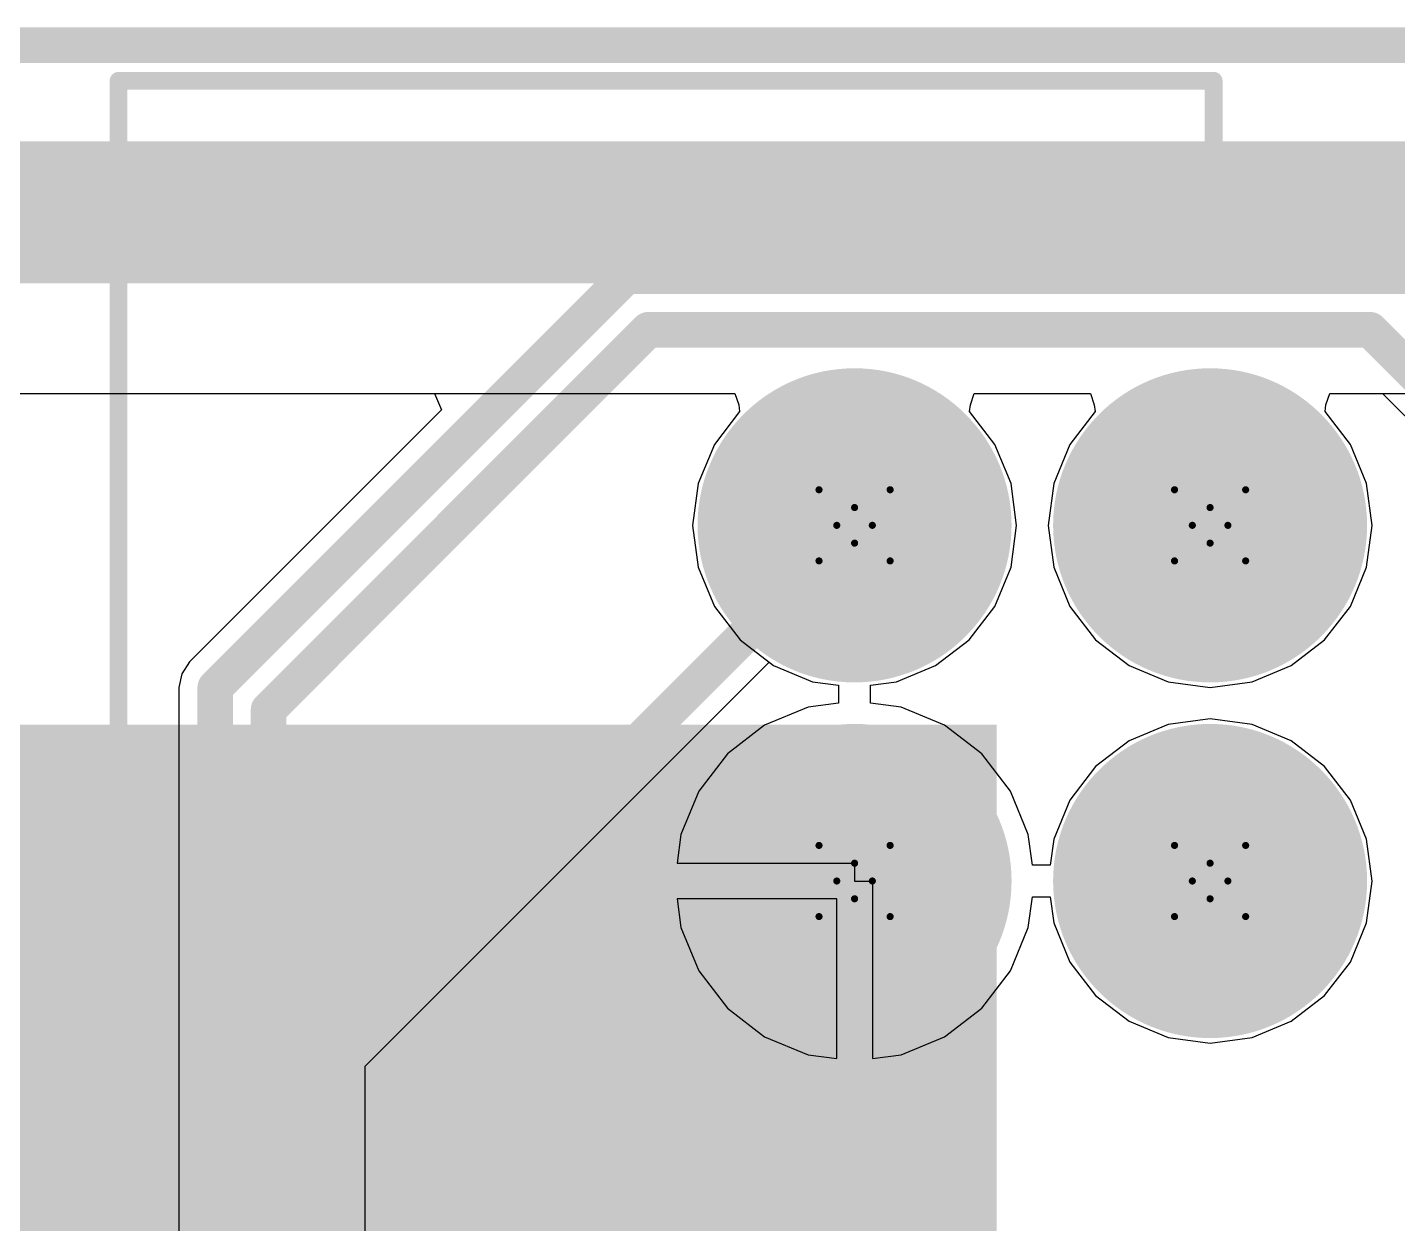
# Model space of a CAD drawing. Header units: inches. Extents: x -0.3 to 9.9, y -0.4 to 5.
# Drawn here: x 3.3032 to 3.6886, y 2.4366 to 2.7729 of the extents above; entities that cross this region are included whole.
import ezdxf

# ---------------------------------------------------------------- set-up
doc = ezdxf.new("R2010")
doc.units = ezdxf.units.IN
doc.header["$MEASUREMENT"] = 0
for name, color, linetype in [('Board Outline', 216, 'Continuous'), ('Bottom Layer', 5, 'Continuous'), ('Bottom Solder', 6, 'Continuous'), ('Drill Drawing', 1, 'Continuous'), ('Multi-Layer', 9, 'Continuous'), ('Pad Holes', 156, 'Continuous'), ('Top Layer', 1, 'Continuous'), ('Top Overlay', 2, 'Continuous'), ('Top Solder', 216, 'Continuous')]:
    doc.layers.add(name, color=color, linetype=linetype)

# ---------------------------------------------------------------- blocks, each defined once
blk = doc.blocks.new('BH254V_10P_123')
at = {"layer": 'Bottom Layer'}
h = blk.add_hatch(color=5, dxfattribs=at)
edge = h.paths.add_edge_path()
edge.add_arc((0.1, 0.05), 0.04016, 0, 360)
h = blk.add_hatch(color=5, dxfattribs=at)
edge = h.paths.add_edge_path()
edge.add_arc((0.2, 0.05), 0.04016, 0, 360)
h = blk.add_hatch(color=5, dxfattribs=at)
edge = h.paths.add_edge_path()
edge.add_arc((0.1, -0.05), 0.04016, 0, 360)
h = blk.add_hatch(color=5, dxfattribs=at)
edge = h.paths.add_edge_path()
edge.add_arc((0.2, -0.05), 0.04016, 0, 360)
at = {"layer": 'Bottom Solder'}
h = blk.add_hatch(color=6, dxfattribs=at)
edge = h.paths.add_edge_path()
edge.add_arc((0.1, 0.05), 0.04416, 0, 360)
h = blk.add_hatch(color=6, dxfattribs=at)
edge = h.paths.add_edge_path()
edge.add_arc((0.2, 0.05), 0.04416, 0, 360)
h = blk.add_hatch(color=6, dxfattribs=at)
edge = h.paths.add_edge_path()
edge.add_arc((0.1, -0.05), 0.04416, 0, 360)
h = blk.add_hatch(color=6, dxfattribs=at)
edge = h.paths.add_edge_path()
edge.add_arc((0.2, -0.05), 0.04416, 0, 360)
at = {"layer": 'Multi-Layer'}
h = blk.add_hatch(color=9, dxfattribs=at)
edge = h.paths.add_edge_path()
edge.add_arc((0.1, 0.05), 0.04016, 0, 360)
h = blk.add_hatch(color=9, dxfattribs=at)
edge = h.paths.add_edge_path()
edge.add_arc((0.2, 0.05), 0.04016, 0, 360)
h = blk.add_hatch(color=9, dxfattribs=at)
edge = h.paths.add_edge_path()
edge.add_arc((0.1, -0.05), 0.04016, 0, 360)
h = blk.add_hatch(color=9, dxfattribs=at)
edge = h.paths.add_edge_path()
edge.add_arc((0.2, -0.05), 0.04016, 0, 360)
at = {"layer": 'Pad Holes'}
h = blk.add_hatch(color=7, dxfattribs=at)
edge = h.paths.add_edge_path()
edge.add_arc((0.1, 0.05), 0.02008, 0, 360)
h = blk.add_hatch(color=7, dxfattribs=at)
edge = h.paths.add_edge_path()
edge.add_arc((0.2, 0.05), 0.02008, 0, 360)
h = blk.add_hatch(color=7, dxfattribs=at)
edge = h.paths.add_edge_path()
edge.add_arc((0.1, -0.05), 0.02008, 0, 360)
h = blk.add_hatch(color=7, dxfattribs=at)
edge = h.paths.add_edge_path()
edge.add_arc((0.2, -0.05), 0.02008, 0, 360)
at = {"layer": 'Top Layer'}
h = blk.add_hatch(color=1, dxfattribs=at)
edge = h.paths.add_edge_path()
edge.add_arc((0.1, 0.05), 0.04016, 0, 360)
h = blk.add_hatch(color=1, dxfattribs=at)
edge = h.paths.add_edge_path()
edge.add_arc((0.2, 0.05), 0.04016, 0, 360)
h = blk.add_hatch(color=1, dxfattribs=at)
edge = h.paths.add_edge_path()
edge.add_arc((0.1, -0.05), 0.04016, 0, 360)
h = blk.add_hatch(color=1, dxfattribs=at)
edge = h.paths.add_edge_path()
edge.add_arc((0.2, -0.05), 0.04016, 0, 360)
at = {"layer": 'Top Solder'}
h = blk.add_hatch(color=216, dxfattribs=at)
edge = h.paths.add_edge_path()
edge.add_arc((0.1, 0.05), 0.04416, 0, 360)
h = blk.add_hatch(color=216, dxfattribs=at)
edge = h.paths.add_edge_path()
edge.add_arc((0.2, 0.05), 0.04416, 0, 360)
h = blk.add_hatch(color=216, dxfattribs=at)
edge = h.paths.add_edge_path()
edge.add_arc((0.1, -0.05), 0.04416, 0, 360)
h = blk.add_hatch(color=216, dxfattribs=at)
edge = h.paths.add_edge_path()
edge.add_arc((0.2, -0.05), 0.04416, 0, 360)
at = {"layer": 'Top Overlay'}
for points in [[(0.407, 0.176, 0.005, 0.005, 0), (0.407, -0.175, 0.005, 0.005, 0)], [(0.099, -0.142, 0.005, 0.005, 0), (-0.1, -0.142, 0.005, 0.005, 0)], [(0.099, -0.142, 0.005, 0.005, 0), (0.099, -0.175, 0.005, 0.005, 0)], [(0.407, -0.175, 0.005, 0.005, 0), (0.099, -0.175, 0.005, 0.005, 0)]]:
    blk.add_lwpolyline(points, format="xyseb", dxfattribs=at)
for points in [[(0.09775, -0.142, 0.0025, 0.0025, 1), (0.10025, -0.142, 0.0025, 0.0025, 1)], [(0.09775, -0.142, 0.0025, 0.0025, 1), (0.10025, -0.142, 0.0025, 0.0025, 1)], [(0.09775, -0.175, 0.0025, 0.0025, 1), (0.10025, -0.175, 0.0025, 0.0025, 1)], [(0.09775, -0.175, 0.0025, 0.0025, 1), (0.10025, -0.175, 0.0025, 0.0025, 1)], [(0.40575, -0.175, 0.0025, 0.0025, 1), (0.40825, -0.175, 0.0025, 0.0025, 1)], [(0.40575, -0.175, 0.0025, 0.0025, 1), (0.40825, -0.175, 0.0025, 0.0025, 1)]]:
    blk.add_lwpolyline(points, format="xyseb", close=True, dxfattribs=at)

msp = doc.modelspace()

# ---------------------------------------------------------------- hatches: boundary and pattern name
at = {"layer": 'Top Layer'}
msp.add_hatch(color=1, dxfattribs=at).paths.add_polyline_path([(3.018, 2.054), (3.57582, 2.054), (3.57582, 2.57695), (3.018, 2.57695)])

# ---------------------------------------------------------------- linework, layer by layer
at = {"layer": 'Board Outline'}
msp.add_lwpolyline([(-0.11718, 2.76795, 0.01, 0.01, 0), (4.62523, 2.76795, 0.01, 0.01, 0)], format="xyseb", dxfattribs=at)
at = {"layer": 'Bottom Layer'}
for p, q in [((1.47906, 2.67), (3.41771, 2.67)), ((3.41771, 2.67), (3.41962, 2.66538)), ((3.56841, 2.66682), (3.56949, 2.67)), ((3.56949, 2.67), (3.60215, 2.67)), ((3.60215, 2.67), (3.60323, 2.66682)), ((3.66841, 2.66682), (3.66949, 2.67)), ((3.66949, 2.67), (3.68435, 2.67)), ((3.68435, 2.67), (3.69736, 2.657)), ((3.41962, 2.66538), (3.34879, 2.59455)), ((3.56815, 2.665), (3.56841, 2.66682)), ((3.57527, 2.65572), (3.56815, 2.665)), ((3.6035, 2.665), (3.59638, 2.65572)), ((3.60323, 2.66682), (3.6035, 2.665)), ((3.66815, 2.665), (3.66841, 2.66682)), ((3.67527, 2.65572), (3.66815, 2.665)), ((3.57982, 2.64474), (3.57527, 2.65572)), ((3.59638, 2.65572), (3.59183, 2.64474)), ((3.67982, 2.64474), (3.67527, 2.65572)), ((3.58137, 2.63295), (3.57982, 2.64474)), ((3.59183, 2.64474), (3.59028, 2.63295)), ((3.68137, 2.63295), (3.67982, 2.64474)), ((3.57982, 2.62116), (3.58137, 2.63295)), ((3.59028, 2.63295), (3.59183, 2.62116)), ((3.67982, 2.62116), (3.68137, 2.63295)), ((3.57527, 2.61017), (3.57982, 2.62116)), ((3.59183, 2.62116), (3.59638, 2.61017)), ((3.67527, 2.61017), (3.67982, 2.62116)), ((3.56803, 2.60074), (3.57527, 2.61017)), ((3.59638, 2.61017), (3.60362, 2.60074)), ((3.66803, 2.60074), (3.67527, 2.61017)), ((3.5586, 2.5935), (3.56803, 2.60074)), ((3.60362, 2.60074), (3.61305, 2.5935)), ((3.6586, 2.5935), (3.66803, 2.60074)), ((3.34879, 2.59455), (3.34658, 2.59124)), ((3.3982, 2.4809), (3.51177, 2.59448)), ((3.51177, 2.59448), (3.51305, 2.5935)), ((3.34658, 2.59124), (3.3458, 2.58734)), ((3.51305, 2.5935), (3.52403, 2.58895)), ((3.54761, 2.58895), (3.5586, 2.5935)), ((3.61305, 2.5935), (3.62403, 2.58895)), ((3.64761, 2.58895), (3.6586, 2.5935)), ((3.3458, 2.58734), (3.3458, 1.77501)), ((3.52403, 2.58895), (3.53134, 2.58799)), ((3.53134, 2.58799), (3.53134, 2.58295)), ((3.54031, 2.58799), (3.54761, 2.58895)), ((3.54031, 2.58295), (3.54031, 2.58799)), ((3.62403, 2.58895), (3.63582, 2.5874)), ((3.63582, 2.5874), (3.64761, 2.58895)), ((3.53134, 2.58295), (3.52273, 2.58182)), ((3.54892, 2.58182), (3.54031, 2.58295)), ((3.52273, 2.58182), (3.51053, 2.57676)), ((3.56112, 2.57676), (3.54892, 2.58182)), ((3.63582, 2.5785), (3.62403, 2.57694)), ((3.64761, 2.57694), (3.63582, 2.5785)), ((3.51053, 2.57676), (3.50005, 2.56872)), ((3.5716, 2.56872), (3.56112, 2.57676)), ((3.62403, 2.57694), (3.61305, 2.57239)), ((3.6586, 2.57239), (3.64761, 2.57694)), ((3.61305, 2.57239), (3.60362, 2.56516)), ((3.66803, 2.56516), (3.6586, 2.57239)), ((3.50005, 2.56872), (3.49201, 2.55824)), ((3.57964, 2.55824), (3.5716, 2.56872)), ((3.60362, 2.56516), (3.59638, 2.55572)), ((3.67527, 2.55572), (3.66803, 2.56516)), ((3.49201, 2.55824), (3.48696, 2.54604)), ((3.58469, 2.54604), (3.57964, 2.55824)), ((3.59638, 2.55572), (3.59183, 2.54474)), ((3.67982, 2.54474), (3.67527, 2.55572)), ((3.48696, 2.54604), (3.48589, 2.53795)), ((3.58582, 2.53743), (3.58469, 2.54604)), ((3.59183, 2.54474), (3.59087, 2.53743)), ((3.68137, 2.53295), (3.67982, 2.54474)), ((3.48589, 2.53795), (3.53582, 2.53795)), ((3.53582, 2.53795), (3.53582, 2.53295)), ((3.59087, 2.53743), (3.58582, 2.53743)), ((3.53582, 2.53295), (3.54082, 2.53295)), ((3.54082, 2.53295), (3.54082, 2.48302)), ((3.67982, 2.52116), (3.68137, 2.53295)), ((3.58469, 2.51985), (3.58582, 2.52846)), ((3.58582, 2.52846), (3.59087, 2.52846)), ((3.59087, 2.52846), (3.59183, 2.52116)), ((3.53082, 2.52795), (3.48589, 2.52795)), ((3.48589, 2.52795), (3.48696, 2.51985)), ((3.53082, 2.48302), (3.53082, 2.52795)), ((3.59183, 2.52116), (3.59638, 2.51017)), ((3.67527, 2.51017), (3.67982, 2.52116)), ((3.48696, 2.51985), (3.49201, 2.50765)), ((3.57964, 2.50765), (3.58469, 2.51985)), ((3.59638, 2.51017), (3.60362, 2.50074)), ((3.66803, 2.50074), (3.67527, 2.51017)), ((3.49201, 2.50765), (3.50005, 2.49718)), ((3.5716, 2.49718), (3.57964, 2.50765)), ((3.60362, 2.50074), (3.61305, 2.4935)), ((3.6586, 2.4935), (3.66803, 2.50074)), ((3.50005, 2.49718), (3.51053, 2.48914)), ((3.56112, 2.48914), (3.5716, 2.49718)), ((3.61305, 2.4935), (3.62403, 2.48895)), ((3.64761, 2.48895), (3.6586, 2.4935)), ((3.51053, 2.48914), (3.52273, 2.48408)), ((3.54892, 2.48408), (3.56112, 2.48914)), ((3.62403, 2.48895), (3.63582, 2.4874)), ((3.63582, 2.4874), (3.64761, 2.48895)), ((3.52273, 2.48408), (3.53082, 2.48302)), ((3.54082, 2.48302), (3.54892, 2.48408)), ((3.3982, 2.03083), (3.3982, 2.4809))]:
    msp.add_line(p, q, dxfattribs=at)
for points in [[(3.356, 2.58734, 0.01, 0.01, 0), (3.47161, 2.70295, 0.01, 0.01, 0)], [(3.47161, 2.70295, 0.01, 0.01, 0), (3.76582, 2.70295, 0.01, 0.01, 0)], [(3.371, 2.58113, 0.01, 0.01, 0), (3.47782, 2.68795, 0.01, 0.01, 0)], [(3.47782, 2.68795, 0.01, 0.01, 0), (3.68082, 2.68795, 0.01, 0.01, 0)], [(3.68082, 2.68795, 0.01, 0.01, 0), (3.73582, 2.63295, 0.01, 0.01, 0)], [(3.388, 2.48513, 0.01, 0.01, 0), (3.53582, 2.63295, 0.01, 0.01, 0)], [(3.356, 1.25092, 0.01, 0.01, 0), (3.356, 2.58734, 0.01, 0.01, 0)], [(3.371, 1.24471, 0.01, 0.01, 0), (3.371, 2.58113, 0.01, 0.01, 0)], [(3.388, 1.2405, 0.01, 0.01, 0), (3.388, 2.48513, 0.01, 0.01, 0)]]:
    msp.add_lwpolyline(points, format="xyseb", dxfattribs=at)
for points in [[(3.46911, 2.70295, 0.005, 0.005, 1), (3.47411, 2.70295, 0.005, 0.005, 1)], [(3.46911, 2.70295, 0.005, 0.005, 1), (3.47411, 2.70295, 0.005, 0.005, 1)], [(3.47532, 2.68795, 0.005, 0.005, 1), (3.48032, 2.68795, 0.005, 0.005, 1)], [(3.47532, 2.68795, 0.005, 0.005, 1), (3.48032, 2.68795, 0.005, 0.005, 1)], [(3.67832, 2.68795, 0.005, 0.005, 1), (3.68332, 2.68795, 0.005, 0.005, 1)], [(3.67832, 2.68795, 0.005, 0.005, 1), (3.68332, 2.68795, 0.005, 0.005, 1)], [(3.53332, 2.63295, 0.005, 0.005, 1), (3.53832, 2.63295, 0.005, 0.005, 1)], [(3.3535, 2.58734, 0.005, 0.005, 1), (3.3585, 2.58734, 0.005, 0.005, 1)], [(3.3535, 2.58734, 0.005, 0.005, 1), (3.3585, 2.58734, 0.005, 0.005, 1)], [(3.3685, 2.58113, 0.005, 0.005, 1), (3.3735, 2.58113, 0.005, 0.005, 1)], [(3.3685, 2.58113, 0.005, 0.005, 1), (3.3735, 2.58113, 0.005, 0.005, 1)], [(3.3855, 2.48513, 0.005, 0.005, 1), (3.3905, 2.48513, 0.005, 0.005, 1)], [(3.3855, 2.48513, 0.005, 0.005, 1), (3.3905, 2.48513, 0.005, 0.005, 1)]]:
    msp.add_lwpolyline(points, format="xyseb", close=True, dxfattribs=at)
at = {"layer": 'Drill Drawing'}
for points in [[(3.52582, 2.64295, 0.002, 0.002, 0), (3.53582, 2.63795, 0.002, 0.002, 0)], [(3.52582, 2.64295, 0.002, 0.002, 0), (3.53082, 2.63295, 0.002, 0.002, 0)], [(3.53582, 2.63795, 0.002, 0.002, 0), (3.54582, 2.64295, 0.002, 0.002, 0)], [(3.54082, 2.63295, 0.002, 0.002, 0), (3.54582, 2.64295, 0.002, 0.002, 0)], [(3.62582, 2.64295, 0.002, 0.002, 0), (3.63582, 2.63795, 0.002, 0.002, 0)], [(3.62582, 2.64295, 0.002, 0.002, 0), (3.63082, 2.63295, 0.002, 0.002, 0)], [(3.63582, 2.63795, 0.002, 0.002, 0), (3.64582, 2.64295, 0.002, 0.002, 0)], [(3.64082, 2.63295, 0.002, 0.002, 0), (3.64582, 2.64295, 0.002, 0.002, 0)], [(3.52582, 2.62295, 0.002, 0.002, 0), (3.53082, 2.63295, 0.002, 0.002, 0)], [(3.54082, 2.63295, 0.002, 0.002, 0), (3.54582, 2.62295, 0.002, 0.002, 0)], [(3.62582, 2.62295, 0.002, 0.002, 0), (3.63082, 2.63295, 0.002, 0.002, 0)], [(3.64082, 2.63295, 0.002, 0.002, 0), (3.64582, 2.62295, 0.002, 0.002, 0)], [(3.52582, 2.62295, 0.002, 0.002, 0), (3.53582, 2.62795, 0.002, 0.002, 0)], [(3.53582, 2.62795, 0.002, 0.002, 0), (3.54582, 2.62295, 0.002, 0.002, 0)], [(3.62582, 2.62295, 0.002, 0.002, 0), (3.63582, 2.62795, 0.002, 0.002, 0)], [(3.63582, 2.62795, 0.002, 0.002, 0), (3.64582, 2.62295, 0.002, 0.002, 0)], [(3.52582, 2.54295, 0.002, 0.002, 0), (3.53582, 2.53795, 0.002, 0.002, 0)], [(3.52582, 2.54295, 0.002, 0.002, 0), (3.53082, 2.53295, 0.002, 0.002, 0)], [(3.53582, 2.53795, 0.002, 0.002, 0), (3.54582, 2.54295, 0.002, 0.002, 0)], [(3.54082, 2.53295, 0.002, 0.002, 0), (3.54582, 2.54295, 0.002, 0.002, 0)], [(3.62582, 2.54295, 0.002, 0.002, 0), (3.63582, 2.53795, 0.002, 0.002, 0)], [(3.62582, 2.54295, 0.002, 0.002, 0), (3.63082, 2.53295, 0.002, 0.002, 0)], [(3.63582, 2.53795, 0.002, 0.002, 0), (3.64582, 2.54295, 0.002, 0.002, 0)], [(3.64082, 2.53295, 0.002, 0.002, 0), (3.64582, 2.54295, 0.002, 0.002, 0)], [(3.52582, 2.52295, 0.002, 0.002, 0), (3.53082, 2.53295, 0.002, 0.002, 0)], [(3.54082, 2.53295, 0.002, 0.002, 0), (3.54582, 2.52295, 0.002, 0.002, 0)], [(3.62582, 2.52295, 0.002, 0.002, 0), (3.63082, 2.53295, 0.002, 0.002, 0)], [(3.64082, 2.53295, 0.002, 0.002, 0), (3.64582, 2.52295, 0.002, 0.002, 0)], [(3.52582, 2.52295, 0.002, 0.002, 0), (3.53582, 2.52795, 0.002, 0.002, 0)], [(3.53582, 2.52795, 0.002, 0.002, 0), (3.54582, 2.52295, 0.002, 0.002, 0)], [(3.62582, 2.52295, 0.002, 0.002, 0), (3.63582, 2.52795, 0.002, 0.002, 0)], [(3.63582, 2.52795, 0.002, 0.002, 0), (3.64582, 2.52295, 0.002, 0.002, 0)]]:
    msp.add_lwpolyline(points, format="xyseb", dxfattribs=at)
for points in [[(3.52532, 2.64295, 0.001, 0.001, 1), (3.52632, 2.64295, 0.001, 0.001, 1)], [(3.52532, 2.64295, 0.001, 0.001, 1), (3.52632, 2.64295, 0.001, 0.001, 1)], [(3.54532, 2.64295, 0.001, 0.001, 1), (3.54632, 2.64295, 0.001, 0.001, 1)], [(3.54532, 2.64295, 0.001, 0.001, 1), (3.54632, 2.64295, 0.001, 0.001, 1)], [(3.62532, 2.64295, 0.001, 0.001, 1), (3.62632, 2.64295, 0.001, 0.001, 1)], [(3.62532, 2.64295, 0.001, 0.001, 1), (3.62632, 2.64295, 0.001, 0.001, 1)], [(3.64532, 2.64295, 0.001, 0.001, 1), (3.64632, 2.64295, 0.001, 0.001, 1)], [(3.64532, 2.64295, 0.001, 0.001, 1), (3.64632, 2.64295, 0.001, 0.001, 1)], [(3.53532, 2.63795, 0.001, 0.001, 1), (3.53632, 2.63795, 0.001, 0.001, 1)], [(3.53532, 2.63795, 0.001, 0.001, 1), (3.53632, 2.63795, 0.001, 0.001, 1)], [(3.63532, 2.63795, 0.001, 0.001, 1), (3.63632, 2.63795, 0.001, 0.001, 1)], [(3.63532, 2.63795, 0.001, 0.001, 1), (3.63632, 2.63795, 0.001, 0.001, 1)], [(3.53032, 2.63295, 0.001, 0.001, 1), (3.53132, 2.63295, 0.001, 0.001, 1)], [(3.53032, 2.63295, 0.001, 0.001, 1), (3.53132, 2.63295, 0.001, 0.001, 1)], [(3.54032, 2.63295, 0.001, 0.001, 1), (3.54132, 2.63295, 0.001, 0.001, 1)], [(3.54032, 2.63295, 0.001, 0.001, 1), (3.54132, 2.63295, 0.001, 0.001, 1)], [(3.63032, 2.63295, 0.001, 0.001, 1), (3.63132, 2.63295, 0.001, 0.001, 1)], [(3.63032, 2.63295, 0.001, 0.001, 1), (3.63132, 2.63295, 0.001, 0.001, 1)], [(3.64032, 2.63295, 0.001, 0.001, 1), (3.64132, 2.63295, 0.001, 0.001, 1)], [(3.64032, 2.63295, 0.001, 0.001, 1), (3.64132, 2.63295, 0.001, 0.001, 1)], [(3.53532, 2.62795, 0.001, 0.001, 1), (3.53632, 2.62795, 0.001, 0.001, 1)], [(3.53532, 2.62795, 0.001, 0.001, 1), (3.53632, 2.62795, 0.001, 0.001, 1)], [(3.63532, 2.62795, 0.001, 0.001, 1), (3.63632, 2.62795, 0.001, 0.001, 1)], [(3.63532, 2.62795, 0.001, 0.001, 1), (3.63632, 2.62795, 0.001, 0.001, 1)], [(3.52532, 2.62295, 0.001, 0.001, 1), (3.52632, 2.62295, 0.001, 0.001, 1)], [(3.52532, 2.62295, 0.001, 0.001, 1), (3.52632, 2.62295, 0.001, 0.001, 1)], [(3.54532, 2.62295, 0.001, 0.001, 1), (3.54632, 2.62295, 0.001, 0.001, 1)], [(3.54532, 2.62295, 0.001, 0.001, 1), (3.54632, 2.62295, 0.001, 0.001, 1)], [(3.62532, 2.62295, 0.001, 0.001, 1), (3.62632, 2.62295, 0.001, 0.001, 1)], [(3.62532, 2.62295, 0.001, 0.001, 1), (3.62632, 2.62295, 0.001, 0.001, 1)], [(3.64532, 2.62295, 0.001, 0.001, 1), (3.64632, 2.62295, 0.001, 0.001, 1)], [(3.64532, 2.62295, 0.001, 0.001, 1), (3.64632, 2.62295, 0.001, 0.001, 1)], [(3.52532, 2.54295, 0.001, 0.001, 1), (3.52632, 2.54295, 0.001, 0.001, 1)], [(3.52532, 2.54295, 0.001, 0.001, 1), (3.52632, 2.54295, 0.001, 0.001, 1)], [(3.54532, 2.54295, 0.001, 0.001, 1), (3.54632, 2.54295, 0.001, 0.001, 1)], [(3.54532, 2.54295, 0.001, 0.001, 1), (3.54632, 2.54295, 0.001, 0.001, 1)], [(3.62532, 2.54295, 0.001, 0.001, 1), (3.62632, 2.54295, 0.001, 0.001, 1)], [(3.62532, 2.54295, 0.001, 0.001, 1), (3.62632, 2.54295, 0.001, 0.001, 1)], [(3.64532, 2.54295, 0.001, 0.001, 1), (3.64632, 2.54295, 0.001, 0.001, 1)], [(3.64532, 2.54295, 0.001, 0.001, 1), (3.64632, 2.54295, 0.001, 0.001, 1)], [(3.53532, 2.53795, 0.001, 0.001, 1), (3.53632, 2.53795, 0.001, 0.001, 1)], [(3.53532, 2.53795, 0.001, 0.001, 1), (3.53632, 2.53795, 0.001, 0.001, 1)], [(3.63532, 2.53795, 0.001, 0.001, 1), (3.63632, 2.53795, 0.001, 0.001, 1)], [(3.63532, 2.53795, 0.001, 0.001, 1), (3.63632, 2.53795, 0.001, 0.001, 1)], [(3.53032, 2.53295, 0.001, 0.001, 1), (3.53132, 2.53295, 0.001, 0.001, 1)], [(3.53032, 2.53295, 0.001, 0.001, 1), (3.53132, 2.53295, 0.001, 0.001, 1)], [(3.54032, 2.53295, 0.001, 0.001, 1), (3.54132, 2.53295, 0.001, 0.001, 1)], [(3.54032, 2.53295, 0.001, 0.001, 1), (3.54132, 2.53295, 0.001, 0.001, 1)], [(3.63032, 2.53295, 0.001, 0.001, 1), (3.63132, 2.53295, 0.001, 0.001, 1)], [(3.63032, 2.53295, 0.001, 0.001, 1), (3.63132, 2.53295, 0.001, 0.001, 1)], [(3.64032, 2.53295, 0.001, 0.001, 1), (3.64132, 2.53295, 0.001, 0.001, 1)], [(3.64032, 2.53295, 0.001, 0.001, 1), (3.64132, 2.53295, 0.001, 0.001, 1)], [(3.53532, 2.52795, 0.001, 0.001, 1), (3.53632, 2.52795, 0.001, 0.001, 1)], [(3.53532, 2.52795, 0.001, 0.001, 1), (3.53632, 2.52795, 0.001, 0.001, 1)], [(3.63532, 2.52795, 0.001, 0.001, 1), (3.63632, 2.52795, 0.001, 0.001, 1)], [(3.63532, 2.52795, 0.001, 0.001, 1), (3.63632, 2.52795, 0.001, 0.001, 1)], [(3.52532, 2.52295, 0.001, 0.001, 1), (3.52632, 2.52295, 0.001, 0.001, 1)], [(3.52532, 2.52295, 0.001, 0.001, 1), (3.52632, 2.52295, 0.001, 0.001, 1)], [(3.54532, 2.52295, 0.001, 0.001, 1), (3.54632, 2.52295, 0.001, 0.001, 1)], [(3.54532, 2.52295, 0.001, 0.001, 1), (3.54632, 2.52295, 0.001, 0.001, 1)], [(3.62532, 2.52295, 0.001, 0.001, 1), (3.62632, 2.52295, 0.001, 0.001, 1)], [(3.62532, 2.52295, 0.001, 0.001, 1), (3.62632, 2.52295, 0.001, 0.001, 1)], [(3.64532, 2.52295, 0.001, 0.001, 1), (3.64632, 2.52295, 0.001, 0.001, 1)], [(3.64532, 2.52295, 0.001, 0.001, 1), (3.64632, 2.52295, 0.001, 0.001, 1)]]:
    msp.add_lwpolyline(points, format="xyseb", close=True, dxfattribs=at)
at = {"layer": 'Top Layer'}
for p, q in [((3.22331, 2.67), (3.50215, 2.67)), ((3.50215, 2.67), (3.50323, 2.66682)), ((3.56841, 2.66682), (3.56949, 2.67)), ((3.56949, 2.67), (3.60215, 2.67)), ((3.60215, 2.67), (3.60323, 2.66682)), ((3.66841, 2.66682), (3.66949, 2.67)), ((3.66949, 2.67), (3.70215, 2.67)), ((3.5035, 2.665), (3.49638, 2.65572)), ((3.50323, 2.66682), (3.5035, 2.665)), ((3.56815, 2.665), (3.56841, 2.66682)), ((3.57527, 2.65572), (3.56815, 2.665)), ((3.6035, 2.665), (3.59638, 2.65572)), ((3.60323, 2.66682), (3.6035, 2.665)), ((3.66815, 2.665), (3.66841, 2.66682)), ((3.67527, 2.65572), (3.66815, 2.665)), ((3.49638, 2.65572), (3.49183, 2.64474)), ((3.57982, 2.64474), (3.57527, 2.65572)), ((3.59638, 2.65572), (3.59183, 2.64474)), ((3.67982, 2.64474), (3.67527, 2.65572)), ((3.49183, 2.64474), (3.49028, 2.63295)), ((3.58137, 2.63295), (3.57982, 2.64474)), ((3.59183, 2.64474), (3.59028, 2.63295)), ((3.68137, 2.63295), (3.67982, 2.64474)), ((3.49028, 2.63295), (3.49183, 2.62116)), ((3.57982, 2.62116), (3.58137, 2.63295)), ((3.59028, 2.63295), (3.59183, 2.62116)), ((3.67982, 2.62116), (3.68137, 2.63295)), ((3.49183, 2.62116), (3.49638, 2.61017)), ((3.57527, 2.61017), (3.57982, 2.62116)), ((3.59183, 2.62116), (3.59638, 2.61017)), ((3.67527, 2.61017), (3.67982, 2.62116)), ((3.49638, 2.61017), (3.50362, 2.60074)), ((3.56803, 2.60074), (3.57527, 2.61017)), ((3.59638, 2.61017), (3.60362, 2.60074)), ((3.66803, 2.60074), (3.67527, 2.61017)), ((3.50362, 2.60074), (3.51305, 2.5935)), ((3.5586, 2.5935), (3.56803, 2.60074)), ((3.60362, 2.60074), (3.61305, 2.5935)), ((3.6586, 2.5935), (3.66803, 2.60074)), ((3.51305, 2.5935), (3.52403, 2.58895)), ((3.54761, 2.58895), (3.5586, 2.5935)), ((3.61305, 2.5935), (3.62403, 2.58895)), ((3.64761, 2.58895), (3.6586, 2.5935)), ((3.52403, 2.58895), (3.53134, 2.58799)), ((3.53134, 2.58799), (3.53134, 2.58295)), ((3.54031, 2.58799), (3.54761, 2.58895)), ((3.54031, 2.58295), (3.54031, 2.58799)), ((3.62403, 2.58895), (3.63582, 2.5874)), ((3.63582, 2.5874), (3.64761, 2.58895)), ((3.53134, 2.58295), (3.52273, 2.58182)), ((3.54892, 2.58182), (3.54031, 2.58295)), ((3.52273, 2.58182), (3.51053, 2.57676)), ((3.56112, 2.57676), (3.54892, 2.58182)), ((3.63582, 2.5785), (3.62403, 2.57694)), ((3.64761, 2.57694), (3.63582, 2.5785)), ((3.51053, 2.57676), (3.50005, 2.56872)), ((3.5716, 2.56872), (3.56112, 2.57676)), ((3.62403, 2.57694), (3.61305, 2.57239)), ((3.6586, 2.57239), (3.64761, 2.57694)), ((3.61305, 2.57239), (3.60362, 2.56516)), ((3.66803, 2.56516), (3.6586, 2.57239)), ((3.50005, 2.56872), (3.49201, 2.55824)), ((3.57964, 2.55824), (3.5716, 2.56872)), ((3.60362, 2.56516), (3.59638, 2.55572)), ((3.67527, 2.55572), (3.66803, 2.56516)), ((3.49201, 2.55824), (3.48696, 2.54604)), ((3.58469, 2.54604), (3.57964, 2.55824)), ((3.59638, 2.55572), (3.59183, 2.54474)), ((3.67982, 2.54474), (3.67527, 2.55572)), ((3.48696, 2.54604), (3.48589, 2.53795)), ((3.58582, 2.53743), (3.58469, 2.54604)), ((3.59183, 2.54474), (3.59087, 2.53743)), ((3.68137, 2.53295), (3.67982, 2.54474)), ((3.48589, 2.53795), (3.53582, 2.53795)), ((3.53582, 2.53795), (3.53582, 2.53295)), ((3.59087, 2.53743), (3.58582, 2.53743)), ((3.53582, 2.53295), (3.54082, 2.53295)), ((3.54082, 2.53295), (3.54082, 2.48302)), ((3.67982, 2.52116), (3.68137, 2.53295)), ((3.58469, 2.51985), (3.58582, 2.52846)), ((3.58582, 2.52846), (3.59087, 2.52846)), ((3.59087, 2.52846), (3.59183, 2.52116)), ((3.53082, 2.52795), (3.48589, 2.52795)), ((3.48589, 2.52795), (3.48696, 2.51985)), ((3.53082, 2.48302), (3.53082, 2.52795)), ((3.59183, 2.52116), (3.59638, 2.51017)), ((3.67527, 2.51017), (3.67982, 2.52116)), ((3.48696, 2.51985), (3.49201, 2.50765)), ((3.57964, 2.50765), (3.58469, 2.51985)), ((3.59638, 2.51017), (3.60362, 2.50074)), ((3.66803, 2.50074), (3.67527, 2.51017)), ((3.49201, 2.50765), (3.50005, 2.49718)), ((3.5716, 2.49718), (3.57964, 2.50765)), ((3.60362, 2.50074), (3.61305, 2.4935)), ((3.6586, 2.4935), (3.66803, 2.50074)), ((3.50005, 2.49718), (3.51053, 2.48914)), ((3.56112, 2.48914), (3.5716, 2.49718)), ((3.61305, 2.4935), (3.62403, 2.48895)), ((3.64761, 2.48895), (3.6586, 2.4935)), ((3.51053, 2.48914), (3.52273, 2.48408)), ((3.54892, 2.48408), (3.56112, 2.48914)), ((3.62403, 2.48895), (3.63582, 2.4874)), ((3.63582, 2.4874), (3.64761, 2.48895)), ((3.52273, 2.48408), (3.53082, 2.48302)), ((3.54082, 2.48302), (3.54892, 2.48408))]:
    msp.add_line(p, q, dxfattribs=at)
msp.add_lwpolyline([(3.19782, 2.72095, 0.04, 0.04, 0), (4.01705, 2.72095, 0.04, 0.04, 0)], format="xyseb", dxfattribs=at)

# ---------------------------------------------------------------- block references
at = {"rotation": 180}
msp.add_blockref('BH254V_10P_123', (3.73582, 2.58295), dxfattribs=at)

doc.saveas('drawing.dxf')
